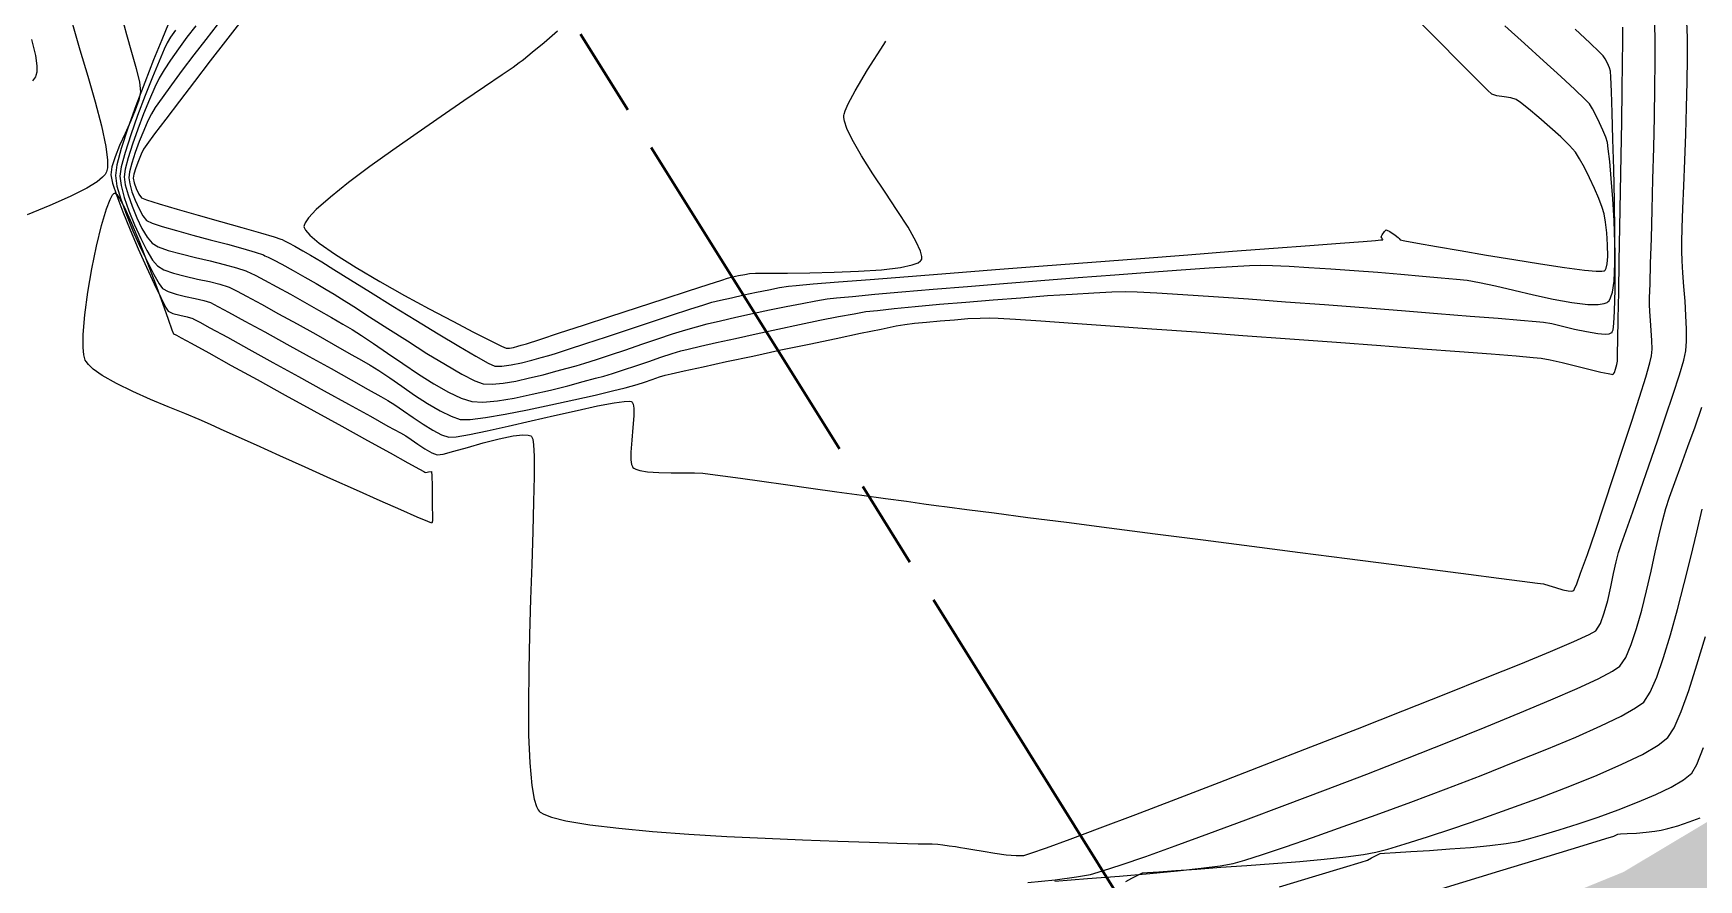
# Model space of a CAD drawing. Header units: metres. Extents: x 708941 to 724052, y 5405153 to 5413472.
# Drawn here: x 709860 to 709974.2, y 5411879.4 to 5411937.5 of the extents above; entities that cross this region are included whole.
import ezdxf

# ---------------------------------------------------------------- set-up
doc = ezdxf.new("R2010")
doc.units = ezdxf.units.M
doc.header["$LTSCALE"] = 12.7
doc.header["$MEASUREMENT"] = 0
doc.linetypes.add('ACAD_ISO08W100', pattern=[36, 24, -3, 6, -3])
for name, color, linetype in [('CONT-MJR1', 252, 'Continuous'), ('CONT-MNR1', 251, 'Continuous'), ('rio', 251, 'Continuous')]:
    doc.layers.add(name, color=color, linetype=linetype)
doc.layers.add('corte', color=214, linetype='ACAD_ISO08W100', lineweight=40)

msp = doc.modelspace()

# ---------------------------------------------------------------- hatches: boundary and pattern name
at = {"layer": 'rio'}
h = msp.add_hatch(dxfattribs=at)
h.set_pattern_fill('MUDST', color=256, scale=15, style=0)
h.paths.add_polyline_path([(709010.72, 5411936.38), (709004.98, 5411946.45), (709001.25, 5411958.08), (708996.13, 5411975.99), (709012.7, 5411962.98), (709030.78, 5411956.49), (709044.53, 5411951.18), (709074.83, 5411950.28), (709089.61, 5411951.82), (709102.43, 5411952.02), (709123.56, 5411954.63), (709134.73, 5411956.95), (709145.4, 5411956.95), (709168.41, 5411955.62), (709183.3, 5411955.53), (709187.67, 5411955.43), (709193.87, 5411958.4), (709194.56, 5411957.99), (709200.68, 5411965.39), (709203.1, 5411977.2), (709205.58, 5411984.02), (709211.33, 5411990.28), (709223.71, 5411994.78), (709231.07, 5411997.27), (709241.21, 5411994.8), (709265.58, 5411997.08), (709286.39, 5412000.38), (709297.9, 5412001.91), (709315.21, 5411997.24), (709326.72, 5411992.03), (709345.09, 5411985.93), (709355.27, 5411979.45), (709376.46, 5411975.37), (709391.72, 5411975.3), (709413.08, 5411978.61), (709438.83, 5411980.92), (709461.63, 5411986.21), (709475.6, 5411989.01), (709492.86, 5411992.74), (709503.45, 5411993.79), (709515.24, 5411993.79), (709532.63, 5411987.71), (709547.37, 5411983.51), (709564.71, 5411977.95), (709575.63, 5411973.62), (709587.68, 5411967.04), (709601.87, 5411958.6), (709607.56, 5411954.31), (709621.49, 5411940.03), (709647.9, 5411909.14), (709660.4, 5411897.76), (709669.81, 5411887.81), (709676.49, 5411876.15), (709682.2, 5411869.04), (709705.75, 5411878.05), (709736, 5411893.04), (709750.64, 5411899.41), (709758.05, 5411906.33), (709764.85, 5411916.27), (709770.13, 5411926.57), (709778.25, 5411949.25), (709785.66, 5411970.64), (709786.5, 5411979.16), (709785.1, 5411992.95), (709785.1, 5412008.74), (709787.55, 5412022.89), (709795.83, 5412039.06), (709803.3, 5412045.65), (709812.9, 5412054.28), (709814.49, 5412059.03), (709815.9, 5412060.78), (709822.13, 5412063.75), (709825.31, 5412072.01), (709847.55, 5412106.6), (709866.9, 5412128.06), (709875.05, 5412136.05), (709882.93, 5412155.32), (709888.97, 5412168.35), (709893.2, 5412182.51), (709907.24, 5412209.92), (709938.47, 5412236.97), (709971.6, 5412250.13), (709991.71, 5412252.94), (710005.1, 5412261.1), (710014.56, 5412263.33), (710040.82, 5412267.64), (710057.91, 5412266.41), (710076.56, 5412261.93), (710102.9, 5412255.3), (710112.79, 5412247.31), (710119.45, 5412240.72), (710131.28, 5412231.78), (710145.37, 5412209.63), (710149.4, 5412194.25), (710150.27, 5412166.43), (710139.83, 5412142.28), (710130.23, 5412129.69), (710126.33, 5412121.71), (710117.73, 5412100.96), (710114.13, 5412096.47), (710111.94, 5412085.44), (710111.94, 5412063.54), (710117.58, 5412054.18), (710137.74, 5412018.92), (710146.76, 5412008.05), (710171.4, 5411997.24), (710179.97, 5411993.95), (710184.25, 5412001.58), (710190.69, 5412018), (710194.77, 5412034.37), (710197.31, 5412050.49), (710197.31, 5412064.26), (710199.32, 5412079.72), (710201.37, 5412092.19), (710205.73, 5412098.48), (710214.95, 5412120.36), (710219.48, 5412128.98), (710230.13, 5412139.36), (710235.6, 5412142.44), (710241.85, 5412140.68), (710250.27, 5412138.84), (710280.27, 5412139.46), (710296.04, 5412143.18), (710311.35, 5412143.18), (710329.27, 5412144.22), (710333.88, 5412147.83), (710359.32, 5412147.31), (710368.97, 5412148.45), (710370.82, 5412151.38), (710390.46, 5412160.63), (710398.15, 5412171.03), (710408.65, 5412192.1), (710415.95, 5412204.58), (710425.69, 5412246.2), (710427.89, 5412275.36), (710429.04, 5412328.01), (710428.04, 5412335.01), (710422.46, 5412340.84), (710414.39, 5412351.33), (710395.98, 5412353.91), (710387.66, 5412360.04), (710378.34, 5412372.12), (710377.12, 5412383.36), (710377.12, 5412396.81), (710371.6, 5412397.8), (710368.77, 5412410.55), (710362.93, 5412436.03), (710362.93, 5412455.01), (710369.68, 5412482.49), (710374.05, 5412500.93), (710382.11, 5412513.13), (710396.48, 5412526.77), (710413.79, 5412540.1), (710438.62, 5412552.3), (710472.36, 5412570.37), (710507.51, 5412590.61), (710519.7, 5412579.46), (710499.92, 5412572.63), (710480.98, 5412561.98), (710445.54, 5412543.55), (710413.79, 5412532.5), (710411.05, 5412528.12), (710405.76, 5412520.43), (710394.25, 5412506.93), (710388.85, 5412494.92), (710386.47, 5412476.01), (710382.71, 5412446.17), (710388.72, 5412397.62), (710394.97, 5412383.05), (710398.02, 5412368.11), (710411.09, 5412363.15), (710426.51, 5412356), (710442.45, 5412348.49), (710447.05, 5412337.14), (710447.05, 5412315.92), (710441.78, 5412260.07), (710441.78, 5412194.92), (710437.48, 5412190.86), (710437.48, 5412179.96), (710422.82, 5412173.29), (710418.74, 5412164.82), (710409.45, 5412149.84), (710394.78, 5412136.49), (710379.86, 5412129.78), (710371.88, 5412127.03), (710311.73, 5412127.03), (710308.89, 5412124), (710254.14, 5412121.42), (710236.99, 5412126.6), (710229.16, 5412118.66), (710218.68, 5412095.96), (710213.59, 5412055.1), (710203.57, 5412019.88), (710201.34, 5412006.55), (710198.59, 5411993.54), (710194.4, 5411986.49), (710188.54, 5411983.77), (710175.67, 5411983.77), (710136.96, 5411996.55), (710120.35, 5412009.39), (710098.73, 5412043.32), (710098.73, 5412061.02), (710096.67, 5412091.87), (710100.83, 5412110.83), (710110.63, 5412117.13), (710123.77, 5412149.24), (710130.92, 5412166.36), (710128.79, 5412197.14), (710123.8, 5412211.38), (710113.15, 5412223.6), (710085.02, 5412238.46), (710058.13, 5412249.84), (710029.73, 5412249.84), (710015.06, 5412246.32), (710001.6, 5412242.56), (709992.04, 5412242.56), (709972.27, 5412238.6), (709963.64, 5412235.76), (709954.26, 5412232.26), (709954.26, 5412228.55), (709945.86, 5412220.35), (709925.83, 5412192.24), (709917.05, 5412177.32), (709899.37, 5412144.55), (709894.3, 5412133.07), (709891.48, 5412127.42), (709886.71, 5412118.47), (709886.71, 5412100.95), (709884.61, 5412095.01), (709863.2, 5412086.46), (709839.07, 5412054.84), (709818.25, 5412032.92), (709804.19, 5412017.18), (709804.19, 5411995.52), (709809.04, 5411990.11), (709796.13, 5411953.84), (709781.68, 5411916.41), (709768.27, 5411889.66), (709746.93, 5411879.08), (709713.1, 5411863.01), (709689.29, 5411855.41), (709697.02, 5411835.95), (709708.2, 5411825.46), (709725.86, 5411817.9), (709778.24, 5411813.93), (709792.75, 5411813.93), (709806.43, 5411818.64), (709820.66, 5411821.87), (709831.69, 5411824.63), (709853.8, 5411835.25), (709879.02, 5411846.88), (709921.68, 5411861.15), (709947.96, 5411871.32), (709969.09, 5411879.92), (709979.29, 5411886.02), (709982.27, 5411909.39), (709987.23, 5411923.13), (709997.03, 5411933.25), (710000.38, 5411927.93), (710000.38, 5411906.72), (709997.04, 5411893.11), (709991.96, 5411879.15), (709967.58, 5411866.46), (709951.2, 5411859.77), (709918.84, 5411852.05), (709894.39, 5411845.25), (709864.94, 5411830.28), (709840.16, 5411819.17), (709812.7, 5411811), (709801.26, 5411807.45), (709779.31, 5411803.47), (709766.14, 5411803.47), (709756.94, 5411797.7), (709737.23, 5411795.78), (709715.18, 5411796.68), (709708.1, 5411801.85), (709698.23, 5411815.71), (709693.86, 5411826.48), (709676.55, 5411857.93), (709667.66, 5411869.47), (709661.18, 5411881.7), (709649.81, 5411896.98), (709627.11, 5411919.87), (709613.01, 5411936.78), (709604.72, 5411946.98), (709591.67, 5411954.52), (709575.87, 5411964.64), (709557.6, 5411970.47), (709551.42, 5411973.23), (709538.02, 5411976.43), (709518.15, 5411979.68), (709504.01, 5411982), (709494.29, 5411985.04), (709479.8, 5411980.64), (709442.42, 5411967.64), (709425.43, 5411960.31), (709402.9, 5411951.24), (709383.6, 5411945.23), (709362.15, 5411938.26), (709331.55, 5411930.11), (709320.42, 5411924.96), (709306.56, 5411912.14), (709285.88, 5411895.62), (709279.31, 5411870.27), (709273.83, 5411857.41), (709264.69, 5411829.66), (709254.13, 5411801.64), (709246.31, 5411791.25), (709237.29, 5411777.87), (709219.52, 5411767.13), (709208.6, 5411765.29), (709203.92, 5411751.48), (709203.91, 5411735.92), (709205.94, 5411719.08), (709203.34, 5411708.78), (709199.33, 5411696.28), (709197.39, 5411684.19), (709189.35, 5411661.06), (709186.31, 5411649.66), (709173.04, 5411639.59), (709167.53, 5411621.08), (709166.78, 5411600.74), (709164.06, 5411585.63), (709162.73, 5411558.53), (709162.73, 5411546.6), (709165.95, 5411526.5), (709173.44, 5411512.03), (709050.6, 5411667.95), (709021.23, 5411751.02), (709026.33, 5411756.01), (709028.1, 5411762.18), (709028.65, 5411783.35), (709023.38, 5411795.31), (709011.24, 5411823.29), (709005.01, 5411832.77), (709001.76, 5411870.86)])

# ---------------------------------------------------------------- linework, layer by layer
at = {"layer": 'CONT-MJR1', "flags": 128}
for points, elevation in [([(709869.74, 5411937.68), (709869.41, 5411937.2), (709869.17, 5411936.81), (709868.97, 5411936.37), (709868.62, 5411935.55), (709868.16, 5411934.45), (709867.66, 5411933.18), (709867.14, 5411931.82), (709866.67, 5411930.49), (709866.28, 5411929.28), (709866.01, 5411928.3), (709865.92, 5411927.65), (709866.01, 5411927.01), (709866.23, 5411926.2), (709866.55, 5411925.28), (709866.94, 5411924.31), (709867.36, 5411923.38), (709867.78, 5411922.55), (709868.17, 5411921.9), (709868.5, 5411921.5), (709868.95, 5411921.23), (709869.61, 5411921), (709870.4, 5411920.79), (709871.24, 5411920.6), (709872.07, 5411920.42), (709872.79, 5411920.25), (709873.35, 5411920.07), (709873.42, 5411920.04), (709873.6, 5411919.95), (709873.97, 5411919.76), (709874.62, 5411919.42), (709875.64, 5411918.87), (709876.82, 5411918.22), (709878.08, 5411917.52), (709879.36, 5411916.81), (709880.57, 5411916.13), (709881.64, 5411915.52), (709882.51, 5411915.03), (709883.09, 5411914.7), (709883.69, 5411914.32), (709884.44, 5411913.82), (709885.27, 5411913.24), (709886.15, 5411912.63), (709887.04, 5411912.06), (709887.89, 5411911.55), (709888.65, 5411911.18), (709889.28, 5411910.97), (709889.95, 5411910.97), (709891.02, 5411911.1), (709892.37, 5411911.32), (709893.9, 5411911.62), (709895.5, 5411911.96), (709897.08, 5411912.31), (709898.53, 5411912.64), (709899.73, 5411912.93), (709900.6, 5411913.14), (709901.01, 5411913.24), (709901.41, 5411913.36), (709901.91, 5411913.53), (709902.45, 5411913.71), (709902.95, 5411913.88), (709903.34, 5411914), (709903.75, 5411914.1), (709904.65, 5411914.3), (709905.95, 5411914.58), (709907.55, 5411914.93), (709909.36, 5411915.31), (709911.27, 5411915.73), (709913.21, 5411916.14), (709915.06, 5411916.53), (709916.74, 5411916.88), (709918.15, 5411917.17), (709919.19, 5411917.38), (709919.78, 5411917.48), (709920.44, 5411917.56), (709921.27, 5411917.65), (709922.2, 5411917.74), (709923.18, 5411917.81), (709924.11, 5411917.88), (709924.95, 5411917.92), (709925.61, 5411917.94), (709926.18, 5411917.91), (709927.38, 5411917.84), (709929.11, 5411917.72), (709931.3, 5411917.57), (709933.87, 5411917.39), (709936.73, 5411917.19), (709939.79, 5411916.97), (709942.98, 5411916.73), (709946.2, 5411916.5), (709949.39, 5411916.26), (709952.44, 5411916.03), (709955.29, 5411915.82), (709957.84, 5411915.63), (709960.01, 5411915.46), (709961.73, 5411915.32), (709962.89, 5411915.22), (709963.43, 5411915.17), (709964.05, 5411915.05), (709964.87, 5411914.87), (709965.8, 5411914.64), (709966.72, 5411914.42), (709967.53, 5411914.22), (709968.03, 5411914.11), (709968.27, 5411914.07), (709968.36, 5411914.06), (709968.38, 5411914.07), (709968.41, 5411914.09), (709968.46, 5411914.19), (709968.54, 5411914.41), (709968.63, 5411914.74), (709968.68, 5411914.96), (709968.68, 5411915.06), (709968.67, 5411915.16), (709968.68, 5411915.5), (709968.69, 5411916.43), (709968.72, 5411917.86), (709968.76, 5411919.69), (709968.8, 5411921.83), (709968.84, 5411924.16), (709968.88, 5411926.6), (709968.93, 5411929.04), (709968.97, 5411931.39), (709969, 5411933.55), (709969.03, 5411935.42), (709969.05, 5411936.89), (709969.05, 5411937.88)], 240), ([(709934.94, 5411879.27), (709935.35, 5411879.49), (709935.76, 5411879.71), (709936.08, 5411879.85), (709936.42, 5411879.88), (709937.21, 5411879.94), (709938.37, 5411880.03), (709939.82, 5411880.12), (709941.47, 5411880.24), (709943.25, 5411880.37), (709945.08, 5411880.5), (709946.88, 5411880.65), (709948.56, 5411880.8), (709950.04, 5411880.96), (709951.25, 5411881.11), (709952.1, 5411881.27), (709952.91, 5411881.48), (709954.11, 5411881.84), (709955.63, 5411882.33), (709957.39, 5411882.91), (709959.32, 5411883.57), (709961.35, 5411884.29), (709963.4, 5411885.04), (709965.4, 5411885.81), (709967.28, 5411886.57), (709968.97, 5411887.31), (709970.39, 5411887.99), (709971.46, 5411888.61), (709972.13, 5411889.14), (709972.56, 5411889.81), (709973.05, 5411890.92), (709973.57, 5411892.38), (709974.13, 5411894.13), (709974.71, 5411896.08)], 235)]:
    msp.add_lwpolyline(points, dxfattribs=dict(at, elevation=elevation))
at = {"layer": 'CONT-MNR1', "flags": 128}
for points, elevation in [([(709862.67, 5411938.09), (709863.18, 5411936.33), (709863.72, 5411934.52), (709864.23, 5411932.75), (709864.66, 5411931.1), (709864.97, 5411929.68), (709865.08, 5411928.76), (709865.07, 5411928.22), (709865.01, 5411927.96), (709864.96, 5411927.85), (709864.91, 5411927.76), (709864.74, 5411927.58), (709864.37, 5411927.27), (709863.67, 5411926.84), (709862.52, 5411926.25), (709861.13, 5411925.64), (709859.56, 5411925.01)], 237), ([(709866.05, 5411938.56), (709866.38, 5411937.38), (709866.73, 5411936.17), (709867.05, 5411935.05), (709867.27, 5411934.11), (709867.34, 5411933.45), (709867.22, 5411932.88), (709866.98, 5411932.19), (709866.65, 5411931.4), (709866.28, 5411930.58), (709865.91, 5411929.76), (709865.6, 5411928.98), (709865.38, 5411928.29), (709865.31, 5411927.74), (709865.42, 5411927.18), (709865.71, 5411926.31), (709866.12, 5411925.21), (709866.63, 5411923.98), (709867.19, 5411922.68), (709867.75, 5411921.42), (709868.27, 5411920.28), (709868.73, 5411919.33), (709869.06, 5411918.67), (709869.23, 5411918.39), (709869.56, 5411918.23), (709870.04, 5411918.11), (709870.55, 5411918), (709870.93, 5411917.89), (709870.96, 5411917.87), (709871.08, 5411917.81), (709871.41, 5411917.63), (709872.1, 5411917.26), (709873.3, 5411916.6), (709874.77, 5411915.79), (709876.43, 5411914.88), (709878.19, 5411913.91), (709879.95, 5411912.93), (709881.62, 5411912.01), (709883.11, 5411911.18), (709884.32, 5411910.51), (709885.17, 5411910.04), (709885.55, 5411909.83), (709885.91, 5411909.6), (709886.37, 5411909.28), (709886.86, 5411908.95), (709887.33, 5411908.68), (709887.7, 5411908.53), (709888.1, 5411908.59), (709888.83, 5411908.78), (709889.78, 5411909.05), (709890.85, 5411909.35), (709891.94, 5411909.63), (709892.92, 5411909.83), (709893.57, 5411909.9), (709893.94, 5411909.88), (709894.11, 5411909.83), (709894.17, 5411909.79), (709894.2, 5411909.75), (709894.25, 5411909.61), (709894.3, 5411909.23), (709894.34, 5411908.45), (709894.34, 5411907.06), (709894.31, 5411905.31), (709894.25, 5411903.27), (709894.18, 5411901.01), (709894.1, 5411898.63), (709894.03, 5411896.18), (709893.98, 5411893.76), (709893.96, 5411891.44), (709893.97, 5411889.3), (709894.05, 5411887.41), (709894.18, 5411885.86), (709894.34, 5411884.92), (709894.5, 5411884.41), (709894.62, 5411884.18), (709894.69, 5411884.09), (709894.77, 5411884.02), (709895.01, 5411883.88), (709895.53, 5411883.68), (709896.52, 5411883.44), (709898.16, 5411883.16), (709900.17, 5411882.92), (709902.47, 5411882.7), (709904.96, 5411882.52), (709907.56, 5411882.36), (709910.19, 5411882.23), (709912.76, 5411882.12), (709915.18, 5411882.03), (709917.36, 5411881.96), (709919.23, 5411881.9), (709920.69, 5411881.86), (709921.65, 5411881.84), (709922.04, 5411881.83), (709922.38, 5411881.78), (709922.82, 5411881.72), (709923.26, 5411881.66), (709923.6, 5411881.61), (709923.9, 5411881.56), (709924.45, 5411881.46), (709925.16, 5411881.34), (709925.95, 5411881.21), (709926.73, 5411881.1), (709927.43, 5411881.04), (709927.94, 5411881.05), (709928.43, 5411881.2), (709929.51, 5411881.58), (709931.12, 5411882.18), (709933.19, 5411882.95), (709935.63, 5411883.87), (709938.37, 5411884.92), (709941.34, 5411886.06), (709944.45, 5411887.26), (709947.64, 5411888.5), (709950.83, 5411889.74), (709953.94, 5411890.97), (709956.89, 5411892.14), (709959.62, 5411893.23), (709962.05, 5411894.21), (709964.09, 5411895.05), (709965.68, 5411895.73), (709966.74, 5411896.22), (709967.19, 5411896.47), (709967.5, 5411896.97), (709967.77, 5411897.69), (709968.01, 5411898.55), (709968.22, 5411899.48), (709968.41, 5411900.39), (709968.59, 5411901.2), (709968.75, 5411901.83), (709968.94, 5411902.38), (709969.27, 5411903.34), (709969.72, 5411904.62), (709970.25, 5411906.13), (709970.83, 5411907.78), (709971.42, 5411909.49), (709971.98, 5411911.15), (709972.5, 5411912.69), (709972.92, 5411914.02), (709973.22, 5411915.04), (709973.37, 5411915.67), (709973.42, 5411916.33), (709973.42, 5411917.15), (709973.37, 5411918.09), (709973.31, 5411919.08), (709973.23, 5411920.08), (709973.16, 5411921.02), (709973.11, 5411921.85), (709973.08, 5411922.52), (709973.09, 5411923.12), (709973.12, 5411924.12), (709973.17, 5411925.44), (709973.23, 5411927), (709973.3, 5411928.72), (709973.37, 5411930.53), (709973.42, 5411932.36), (709973.46, 5411934.12), (709973.48, 5411935.74), (709973.47, 5411937.15), (709973.43, 5411938.27)], 238), ([(709869.26, 5411938.14), (709868.8, 5411937.01), (709868.24, 5411935.63), (709867.63, 5411934.08), (709867.03, 5411932.48), (709866.47, 5411930.94), (709866.02, 5411929.55), (709865.72, 5411928.44), (709865.62, 5411927.69), (709865.72, 5411926.98), (709865.99, 5411926.07), (709866.37, 5411925.01), (709866.82, 5411923.9), (709867.32, 5411922.79), (709867.81, 5411921.77), (709868.25, 5411920.91), (709868.62, 5411920.27), (709868.86, 5411919.95), (709869.24, 5411919.74), (709869.78, 5411919.56), (709870.43, 5411919.4), (709871.09, 5411919.26), (709871.69, 5411919.12), (709872.14, 5411918.98), (709872.19, 5411918.96), (709872.34, 5411918.88), (709872.69, 5411918.7), (709873.38, 5411918.33), (709874.51, 5411917.71), (709875.87, 5411916.97), (709877.37, 5411916.14), (709878.91, 5411915.28), (709880.42, 5411914.45), (709881.8, 5411913.68), (709882.97, 5411913.02), (709883.84, 5411912.54), (709884.32, 5411912.26), (709884.79, 5411911.96), (709885.38, 5411911.56), (709886.04, 5411911.11), (709886.73, 5411910.65), (709887.39, 5411910.23), (709888, 5411909.92), (709888.49, 5411909.75), (709889, 5411909.78), (709889.91, 5411909.93), (709891.13, 5411910.19), (709892.57, 5411910.51), (709894.15, 5411910.87), (709895.75, 5411911.24), (709897.3, 5411911.59), (709898.69, 5411911.89), (709899.84, 5411912.11), (709900.52, 5411912.2), (709900.86, 5411912.22), (709901, 5411912.2), (709901.04, 5411912.18), (709901.08, 5411912.14), (709901.14, 5411912.01), (709901.18, 5411911.73), (709901.19, 5411911.21), (709901.12, 5411910.41), (709901.04, 5411909.55), (709900.98, 5411908.73), (709900.98, 5411908.19), (709901.03, 5411907.87), (709901.09, 5411907.73), (709901.13, 5411907.67), (709901.18, 5411907.63), (709901.32, 5411907.55), (709901.61, 5411907.46), (709902.12, 5411907.38), (709902.9, 5411907.32), (709903.75, 5411907.31), (709904.6, 5411907.31), (709905.36, 5411907.3), (709905.93, 5411907.27), (709906.42, 5411907.21), (709907.3, 5411907.09), (709908.51, 5411906.93), (709909.96, 5411906.73), (709911.59, 5411906.5), (709913.33, 5411906.26), (709915.11, 5411906.01), (709916.84, 5411905.77), (709918.46, 5411905.55), (709919.9, 5411905.35), (709921.08, 5411905.18), (709921.93, 5411905.07), (709922.69, 5411904.97), (709924.04, 5411904.79), (709925.91, 5411904.55), (709928.21, 5411904.25), (709930.87, 5411903.91), (709933.81, 5411903.53), (709936.96, 5411903.12), (709940.24, 5411902.7), (709943.58, 5411902.27), (709946.9, 5411901.84), (709950.13, 5411901.43), (709953.18, 5411901.03), (709955.98, 5411900.67), (709958.45, 5411900.35), (709960.53, 5411900.08), (709962.13, 5411899.87), (709963.18, 5411899.73), (709963.59, 5411899.68), (709963.96, 5411899.58), (709964.43, 5411899.43), (709964.93, 5411899.28), (709965.29, 5411899.2), (709965.51, 5411899.19), (709965.61, 5411899.2), (709965.66, 5411899.22), (709965.67, 5411899.24), (709965.73, 5411899.35), (709965.88, 5411899.69), (709966.15, 5411900.42), (709966.61, 5411901.7), (709967.16, 5411903.3), (709967.77, 5411905.11), (709968.41, 5411907.05), (709969.05, 5411908.99), (709969.65, 5411910.84), (709970.18, 5411912.5), (709970.61, 5411913.87), (709970.9, 5411914.84), (709971.02, 5411915.32), (709971.05, 5411915.79), (709971.04, 5411916.39), (709970.99, 5411917.07), (709970.94, 5411917.75), (709970.9, 5411918.36), (709970.87, 5411918.84), (709970.88, 5411919.31), (709970.91, 5411920.28), (709970.95, 5411921.67), (709971, 5411923.39), (709971.05, 5411925.34), (709971.11, 5411927.44), (709971.16, 5411929.6), (709971.21, 5411931.72), (709971.24, 5411933.72), (709971.26, 5411935.5), (709971.27, 5411936.98), (709971.24, 5411938.05)], 239), ([(709871.14, 5411937.96), (709870.53, 5411937.18), (709869.95, 5411936.39), (709869.41, 5411935.62), (709868.96, 5411934.94), (709868.63, 5411934.37), (709868.32, 5411933.75), (709867.95, 5411932.91), (709867.55, 5411931.93), (709867.15, 5411930.88), (709866.79, 5411929.85), (709866.49, 5411928.91), (709866.29, 5411928.13), (709866.23, 5411927.6), (709866.3, 5411927.06), (709866.49, 5411926.37), (709866.76, 5411925.59), (709867.08, 5411924.8), (709867.44, 5411924.07), (709867.79, 5411923.46), (709868.13, 5411923.06), (709868.56, 5411922.81), (709869.25, 5411922.56), (709870.13, 5411922.32), (709871.11, 5411922.07), (709872.12, 5411921.84), (709873.08, 5411921.6), (709873.92, 5411921.37), (709874.56, 5411921.16), (709874.65, 5411921.12), (709874.87, 5411921.02), (709875.25, 5411920.83), (709875.85, 5411920.53), (709876.7, 5411920.07), (709877.64, 5411919.55), (709878.6, 5411919), (709879.56, 5411918.46), (709880.45, 5411917.95), (709881.23, 5411917.5), (709881.86, 5411917.13), (709882.5, 5411916.73), (709883.33, 5411916.18), (709884.29, 5411915.52), (709885.33, 5411914.8), (709886.41, 5411914.08), (709887.47, 5411913.41), (709888.47, 5411912.84), (709889.35, 5411912.42), (709890.07, 5411912.19), (709890.83, 5411912.16), (709891.83, 5411912.24), (709892.98, 5411912.43), (709894.22, 5411912.69), (709895.47, 5411912.98), (709896.66, 5411913.28), (709897.71, 5411913.56), (709898.56, 5411913.79), (709899.12, 5411913.94), (709899.73, 5411914.12), (709900.49, 5411914.37), (709901.33, 5411914.65), (709902.21, 5411914.95), (709903.05, 5411915.24), (709903.81, 5411915.49), (709904.41, 5411915.67), (709904.92, 5411915.79), (709905.76, 5411915.99), (709906.86, 5411916.24), (709908.16, 5411916.53), (709909.58, 5411916.84), (709911.07, 5411917.16), (709912.55, 5411917.48), (709913.96, 5411917.77), (709915.24, 5411918.02), (709916.31, 5411918.22), (709917.11, 5411918.36), (709917.91, 5411918.45), (709919.06, 5411918.58), (709920.5, 5411918.72), (709922.15, 5411918.87), (709923.96, 5411919.02), (709925.84, 5411919.18), (709927.73, 5411919.32), (709929.56, 5411919.46), (709931.26, 5411919.57), (709932.76, 5411919.66), (709933.99, 5411919.72), (709934.89, 5411919.74), (709935.73, 5411919.72), (709937.08, 5411919.65), (709938.85, 5411919.54), (709940.97, 5411919.4), (709943.35, 5411919.23), (709945.91, 5411919.04), (709948.57, 5411918.84), (709951.25, 5411918.64), (709953.86, 5411918.44), (709956.32, 5411918.24), (709958.56, 5411918.06), (709960.49, 5411917.91), (709962.03, 5411917.78), (709963.1, 5411917.69), (709963.61, 5411917.64), (709964.17, 5411917.54), (709964.91, 5411917.37), (709965.73, 5411917.17), (709966.56, 5411916.99), (709967.32, 5411916.86), (709967.83, 5411916.82), (709968.11, 5411916.85), (709968.25, 5411916.9), (709968.3, 5411916.93), (709968.32, 5411916.97), (709968.37, 5411917.12), (709968.42, 5411917.54), (709968.47, 5411918.4), (709968.51, 5411919.89), (709968.51, 5411921.72), (709968.5, 5411923.79), (709968.46, 5411925.97), (709968.42, 5411928.14), (709968.36, 5411930.19), (709968.31, 5411932.01), (709968.26, 5411933.47), (709968.22, 5411934.45), (709968.2, 5411934.85), (709968.12, 5411935.09), (709967.99, 5411935.4), (709967.84, 5411935.7), (709967.7, 5411935.92), (709967.44, 5411936.17), (709966.78, 5411936.8), (709965.77, 5411937.73)], 241), ([(709872.61, 5411938.04), (709871.82, 5411937.04), (709871, 5411935.98), (709870.2, 5411934.92), (709869.46, 5411933.91), (709868.82, 5411933.04), (709868.35, 5411932.36), (709868.09, 5411931.94), (709867.84, 5411931.45), (709867.56, 5411930.79), (709867.26, 5411930.04), (709866.98, 5411929.27), (709866.75, 5411928.55), (709866.59, 5411927.96), (709866.53, 5411927.55), (709866.6, 5411927.14), (709866.75, 5411926.59), (709866.98, 5411926), (709867.24, 5411925.42), (709867.51, 5411924.94), (709867.76, 5411924.62), (709868.13, 5411924.44), (709868.83, 5411924.2), (709869.8, 5411923.92), (709870.93, 5411923.61), (709872.12, 5411923.29), (709873.3, 5411922.98), (709874.36, 5411922.69), (709875.21, 5411922.44), (709875.77, 5411922.25), (709875.87, 5411922.2), (709876.09, 5411922.1), (709876.47, 5411921.92), (709877.04, 5411921.62), (709877.82, 5411921.19), (709878.62, 5411920.73), (709879.4, 5411920.29), (709880.08, 5411919.89), (709880.63, 5411919.57), (709881.14, 5411919.25), (709881.97, 5411918.71), (709883.06, 5411918.01), (709884.31, 5411917.2), (709885.65, 5411916.35), (709886.99, 5411915.5), (709888.27, 5411914.73), (709889.39, 5411914.08), (709890.28, 5411913.62), (709890.86, 5411913.41), (709891.46, 5411913.38), (709892.22, 5411913.45), (709893.09, 5411913.6), (709894.02, 5411913.81), (709894.96, 5411914.03), (709895.84, 5411914.27), (709896.62, 5411914.48), (709897.23, 5411914.65), (709897.82, 5411914.82), (709898.62, 5411915.07), (709899.58, 5411915.39), (709900.63, 5411915.75), (709901.74, 5411916.12), (709902.83, 5411916.49), (709903.85, 5411916.83), (709904.75, 5411917.12), (709905.48, 5411917.33), (709906.21, 5411917.52), (709907.13, 5411917.74), (709908.19, 5411917.98), (709909.33, 5411918.23), (709910.5, 5411918.48), (709911.65, 5411918.72), (709912.73, 5411918.93), (709913.68, 5411919.11), (709914.45, 5411919.23), (709915.09, 5411919.3), (709916.2, 5411919.41), (709917.72, 5411919.55), (709919.58, 5411919.71), (709921.72, 5411919.9), (709924.07, 5411920.09), (709926.56, 5411920.29), (709929.12, 5411920.5), (709931.68, 5411920.7), (709934.19, 5411920.89), (709936.56, 5411921.07), (709938.74, 5411921.23), (709940.66, 5411921.36), (709942.25, 5411921.46), (709943.44, 5411921.53), (709944.16, 5411921.55), (709945.01, 5411921.53), (709946.15, 5411921.48), (709947.51, 5411921.4), (709949.02, 5411921.3), (709950.62, 5411921.18), (709952.24, 5411921.06), (709953.82, 5411920.93), (709955.29, 5411920.8), (709956.58, 5411920.69), (709957.63, 5411920.59), (709958.37, 5411920.51), (709959.22, 5411920.37), (709960.31, 5411920.13), (709961.57, 5411919.83), (709962.92, 5411919.51), (709964.27, 5411919.22), (709965.54, 5411918.98), (709966.64, 5411918.85), (709967.36, 5411918.84), (709967.76, 5411918.91), (709967.96, 5411918.99), (709968.04, 5411919.05), (709968.1, 5411919.11), (709968.2, 5411919.3), (709968.33, 5411919.7), (709968.44, 5411920.46), (709968.5, 5411921.68), (709968.5, 5411923.09), (709968.45, 5411924.6), (709968.36, 5411926.1), (709968.25, 5411927.49), (709968.14, 5411928.67), (709968.04, 5411929.52), (709967.98, 5411929.96), (709967.87, 5411930.33), (709967.68, 5411930.81), (709967.45, 5411931.32), (709967.2, 5411931.83), (709966.96, 5411932.28), (709966.75, 5411932.61), (709966.43, 5411932.94), (709965.75, 5411933.59), (709964.79, 5411934.49), (709963.61, 5411935.57), (709962.3, 5411936.76), (709960.94, 5411937.98)], 242), ([(709874.14, 5411938.15), (709873.18, 5411936.92), (709872.13, 5411935.56), (709871.05, 5411934.16), (709870.01, 5411932.8), (709869.07, 5411931.57), (709868.31, 5411930.55), (709867.77, 5411929.83), (709867.54, 5411929.5), (709867.38, 5411929.16), (709867.2, 5411928.71), (709867.02, 5411928.22), (709866.88, 5411927.79), (709866.84, 5411927.51), (709866.9, 5411927.2), (709867.04, 5411926.8), (709867.22, 5411926.42), (709867.4, 5411926.17), (709867.76, 5411926.03), (709868.63, 5411925.76), (709869.85, 5411925.4), (709871.3, 5411924.99), (709872.82, 5411924.55), (709874.29, 5411924.13), (709875.57, 5411923.77), (709876.51, 5411923.49), (709876.98, 5411923.34), (709877.05, 5411923.3), (709877.21, 5411923.23), (709877.49, 5411923.08), (709877.92, 5411922.85), (709878.48, 5411922.54), (709879, 5411922.24), (709879.4, 5411922), (709879.78, 5411921.77), (709880.6, 5411921.26), (709881.74, 5411920.55), (709883.12, 5411919.69), (709884.65, 5411918.74), (709886.22, 5411917.77), (709887.76, 5411916.83), (709889.17, 5411915.99), (709890.35, 5411915.3), (709891.2, 5411914.83), (709891.65, 5411914.63), (709892.14, 5411914.62), (709892.77, 5411914.71), (709893.48, 5411914.86), (709894.2, 5411915.04), (709894.84, 5411915.21), (709895.35, 5411915.35), (709895.82, 5411915.49), (709896.71, 5411915.78), (709897.9, 5411916.17), (709899.31, 5411916.63), (709900.82, 5411917.13), (709902.34, 5411917.64), (709903.78, 5411918.11), (709905.02, 5411918.52), (709905.98, 5411918.82), (709906.55, 5411919), (709907.14, 5411919.14), (709907.89, 5411919.32), (709908.73, 5411919.51), (709909.6, 5411919.69), (709910.44, 5411919.86), (709911.19, 5411920.01), (709911.79, 5411920.1), (709912.33, 5411920.16), (709913.5, 5411920.26), (709915.22, 5411920.4), (709917.41, 5411920.57), (709920, 5411920.78), (709922.89, 5411921), (709926.01, 5411921.25), (709929.28, 5411921.5), (709932.62, 5411921.76), (709935.95, 5411922.01), (709939.19, 5411922.26), (709942.26, 5411922.5), (709945.08, 5411922.71), (709947.56, 5411922.9), (709949.64, 5411923.06), (709951.22, 5411923.18), (709952.07, 5411923.25), (709952.45, 5411923.28), (709952.56, 5411923.29), (709952.58, 5411923.29), (709952.58, 5411923.3), (709952.56, 5411923.34), (709952.51, 5411923.42), (709952.47, 5411923.5), (709952.54, 5411923.63), (709952.68, 5411923.85), (709952.81, 5411923.98), (709953.06, 5411923.85), (709953.43, 5411923.6), (709953.64, 5411923.45), (709953.7, 5411923.37), (709953.77, 5411923.29), (709954.09, 5411923.23), (709954.96, 5411923.07), (709956.27, 5411922.83), (709957.88, 5411922.55), (709959.69, 5411922.24), (709961.56, 5411921.93), (709963.39, 5411921.63), (709965.04, 5411921.39), (709966.41, 5411921.21), (709967.21, 5411921.14), (709967.6, 5411921.13), (709967.75, 5411921.15), (709967.78, 5411921.16), (709967.82, 5411921.21), (709967.89, 5411921.34), (709967.96, 5411921.63), (709968.01, 5411922.15), (709968, 5411922.94), (709967.94, 5411923.76), (709967.86, 5411924.51), (709967.76, 5411925.06), (709967.62, 5411925.51), (709967.39, 5411926.12), (709967.1, 5411926.82), (709966.76, 5411927.55), (709966.41, 5411928.25), (709966.08, 5411928.85), (709965.79, 5411929.3), (709965.39, 5411929.75), (709964.78, 5411930.35), (709964.04, 5411931.02), (709963.27, 5411931.69), (709962.57, 5411932.28), (709962.03, 5411932.71), (709961.73, 5411932.92), (709961.37, 5411933.02), (709960.89, 5411933.1), (709960.4, 5411933.17), (709960.05, 5411933.28), (709959.76, 5411933.56), (709959.01, 5411934.3), (709957.85, 5411935.46), (709956.34, 5411936.98), (709954.52, 5411938.81)], 243), ([(709859.87, 5411937.04), (709860.13, 5411935.94), (709860.23, 5411935.22), (709860.22, 5411934.78), (709860.17, 5411934.56), (709860.13, 5411934.46), (709860.07, 5411934.38), (709859.92, 5411934.2)], 236), ([(709895.95, 5411937.6), (709895.03, 5411936.81), (709894.22, 5411936.14), (709893.61, 5411935.64), (709893.53, 5411935.57), (709893.32, 5411935.42), (709892.9, 5411935.12), (709892.15, 5411934.6), (709890.95, 5411933.78), (709889.53, 5411932.82), (709887.96, 5411931.75), (709886.32, 5411930.61), (709884.66, 5411929.45), (709883.07, 5411928.31), (709881.62, 5411927.22), (709880.37, 5411926.22), (709879.39, 5411925.36), (709878.86, 5411924.8), (709878.63, 5411924.46), (709878.56, 5411924.28), (709878.55, 5411924.21), (709878.57, 5411924.13), (709878.66, 5411923.94), (709878.96, 5411923.61), (709879.59, 5411923.07), (709880.73, 5411922.27), (709882.14, 5411921.38), (709883.75, 5411920.43), (709885.45, 5411919.48), (709887.15, 5411918.55), (709888.76, 5411917.7), (709890.19, 5411916.96), (709891.34, 5411916.38), (709892.12, 5411915.99), (709892.44, 5411915.85), (709892.66, 5411915.86), (709892.94, 5411915.91), (709893.23, 5411915.99), (709893.46, 5411916.05), (709893.83, 5411916.16), (709894.74, 5411916.46), (709896.08, 5411916.9), (709897.73, 5411917.44), (709899.55, 5411918.03), (709901.44, 5411918.65), (709903.27, 5411919.25), (709904.93, 5411919.79), (709906.28, 5411920.23), (709907.22, 5411920.53), (709907.62, 5411920.66), (709907.95, 5411920.74), (709908.37, 5411920.83), (709908.8, 5411920.92), (709909.13, 5411920.98), (709909.53, 5411920.99), (709910.43, 5411920.99), (709911.72, 5411921), (709913.26, 5411921.02), (709914.93, 5411921.06), (709916.61, 5411921.13), (709918.17, 5411921.24), (709919.49, 5411921.4), (709920.29, 5411921.57), (709920.7, 5411921.72), (709920.86, 5411921.84), (709920.91, 5411921.9), (709920.94, 5411921.97), (709920.95, 5411922.15), (709920.86, 5411922.52), (709920.57, 5411923.16), (709920, 5411924.16), (709919.26, 5411925.31), (709918.43, 5411926.55), (709917.59, 5411927.81), (709916.8, 5411929.04), (709916.16, 5411930.16), (709915.8, 5411930.93), (709915.64, 5411931.42), (709915.6, 5411931.69), (709915.6, 5411931.81), (709915.61, 5411931.9), (709915.68, 5411932.13), (709915.9, 5411932.62), (709916.37, 5411933.51), (709917.23, 5411934.95), (709918.33, 5411936.69), (709918.48, 5411936.92)], 244), ([(709928.22, 5411879.19), (709930.09, 5411879.39), (709931.55, 5411879.58), (709932.51, 5411879.75), (709933.34, 5411879.99), (709934.63, 5411880.41), (709936.31, 5411880.99), (709938.34, 5411881.71), (709940.65, 5411882.55), (709943.17, 5411883.49), (709945.86, 5411884.5), (709948.64, 5411885.55), (709951.47, 5411886.64), (709954.27, 5411887.73), (709957, 5411888.81), (709959.59, 5411889.85), (709961.98, 5411890.83), (709964.11, 5411891.72), (709965.92, 5411892.51), (709967.35, 5411893.17), (709968.34, 5411893.69), (709968.84, 5411894.03), (709969.24, 5411894.63), (709969.62, 5411895.52), (709969.99, 5411896.62), (709970.34, 5411897.87), (709970.67, 5411899.2), (709970.98, 5411900.55), (709971.27, 5411901.86), (709971.54, 5411903.06), (709971.78, 5411904.08), (709971.99, 5411904.86), (709972.25, 5411905.64), (709972.61, 5411906.65), (709973.04, 5411907.82), (709973.51, 5411909.12), (709974, 5411910.47), (709974.47, 5411911.81)], 237), ([(709930.08, 5411879.29), (709932.31, 5411879.47), (709934.5, 5411879.64), (709936.59, 5411879.82), (709938.49, 5411880), (709940.12, 5411880.18), (709941.42, 5411880.35), (709942.31, 5411880.51), (709943.11, 5411880.73), (709944.32, 5411881.12), (709945.9, 5411881.64), (709947.76, 5411882.29), (709949.86, 5411883.03), (709952.12, 5411883.85), (709954.5, 5411884.72), (709956.92, 5411885.63), (709959.32, 5411886.55), (709961.64, 5411887.47), (709963.82, 5411888.35), (709965.81, 5411889.18), (709967.53, 5411889.95), (709968.92, 5411890.61), (709969.92, 5411891.17), (709970.48, 5411891.58), (709970.91, 5411892.25), (709971.37, 5411893.29), (709971.84, 5411894.63), (709972.32, 5411896.2), (709972.8, 5411897.92), (709973.26, 5411899.71), (709973.7, 5411901.51), (709974.11, 5411903.23), (709974.48, 5411904.81)], 236), ([(709945.48, 5411878.89), (709947.98, 5411879.66), (709949.88, 5411880.23), (709951.08, 5411880.6), (709951.52, 5411880.74), (709951.79, 5411880.88), (709952.12, 5411881.06), (709952.39, 5411881.18), (709952.7, 5411881.21), (709953.44, 5411881.26), (709954.5, 5411881.32), (709955.78, 5411881.4), (709957.18, 5411881.5), (709958.59, 5411881.61), (709959.91, 5411881.73), (709961.05, 5411881.87), (709961.89, 5411882.02), (709962.58, 5411882.2), (709963.53, 5411882.47), (709964.68, 5411882.82), (709965.97, 5411883.23), (709967.34, 5411883.69), (709968.72, 5411884.19), (709970.06, 5411884.71), (709971.3, 5411885.23), (709972.37, 5411885.74), (709973.21, 5411886.24), (709973.77, 5411886.69), (709974.12, 5411887.3), (709974.58, 5411888.46)], 234), ([(709956.65, 5411878.79), (709960.61, 5411879.99), (709963.86, 5411880.98), (709966.32, 5411881.73), (709967.88, 5411882.21), (709968.42, 5411882.37), (709968.56, 5411882.45), (709968.7, 5411882.51), (709968.89, 5411882.53), (709969.35, 5411882.56), (709969.97, 5411882.59), (709970.64, 5411882.65), (709971.24, 5411882.71), (709971.68, 5411882.78), (709972.14, 5411882.9), (709972.81, 5411883.09), (709973.59, 5411883.35), (709974.35, 5411883.63)], 233)]:
    msp.add_lwpolyline(points, dxfattribs=dict(at, elevation=elevation))
at = {"layer": 'CONT-MNR1', "elevation": 237, "flags": 128}
msp.add_lwpolyline([(709869.72, 5411916.8), (709869.73, 5411916.79), (709869.82, 5411916.74), (709870.13, 5411916.57), (709870.81, 5411916.2), (709872.03, 5411915.53), (709873.57, 5411914.67), (709875.35, 5411913.7), (709877.27, 5411912.64), (709879.23, 5411911.56), (709881.15, 5411910.5), (709882.92, 5411909.52), (709884.47, 5411908.67), (709885.69, 5411908), (709886.49, 5411907.55), (709886.78, 5411907.39), (709886.85, 5411907.35), (709886.91, 5411907.32), (709887.1, 5411907.37), (709887.31, 5411907.39), (709887.33, 5411907.09), (709887.35, 5411906.4), (709887.36, 5411905.57), (709887.36, 5411904.85), (709887.37, 5411904.5), (709887.37, 5411904.27), (709887.38, 5411904), (709887.34, 5411903.85), (709887.06, 5411903.96), (709886.32, 5411904.27), (709885.2, 5411904.77), (709883.78, 5411905.39), (709882.16, 5411906.11), (709880.41, 5411906.89), (709878.63, 5411907.69), (709876.89, 5411908.46), (709875.29, 5411909.19), (709873.91, 5411909.81), (709872.83, 5411910.31), (709872.14, 5411910.63), (709871.37, 5411910.97), (709870.39, 5411911.37), (709869.25, 5411911.84), (709868.03, 5411912.34), (709866.82, 5411912.88), (709865.69, 5411913.43), (709864.72, 5411913.98), (709864.1, 5411914.41), (709863.77, 5411914.73), (709863.61, 5411914.93), (709863.55, 5411915.03), (709863.51, 5411915.13), (709863.45, 5411915.39), (709863.4, 5411915.9), (709863.41, 5411916.79), (709863.52, 5411918.15), (709863.73, 5411919.69), (709864.01, 5411921.29), (709864.33, 5411922.85), (709864.67, 5411924.26), (709865.01, 5411925.41), (709865.25, 5411926.06), (709865.41, 5411926.37), (709865.51, 5411926.47), (709865.55, 5411926.48), (709865.6, 5411926.48), (709865.71, 5411926.4), (709865.91, 5411926.12), (709866.24, 5411925.51), (709866.73, 5411924.43), (709867.28, 5411923.12), (709867.83, 5411921.69), (709868.37, 5411920.26), (709868.85, 5411918.94), (709869.24, 5411917.85), (709869.5, 5411917.11), (709869.6, 5411916.83), (709869.66, 5411916.81)], close=True, dxfattribs=at)
at = {"layer": 'corte', "color": 6, "ltscale": 0.08}
msp.add_line((709992.74, 5411784.82), (709759.96, 5412157.87), dxfattribs=at)
msp.add_line((709992.74, 5411784.82), (709759.96, 5412157.87), dxfattribs=at)

doc.saveas('drawing.dxf')
